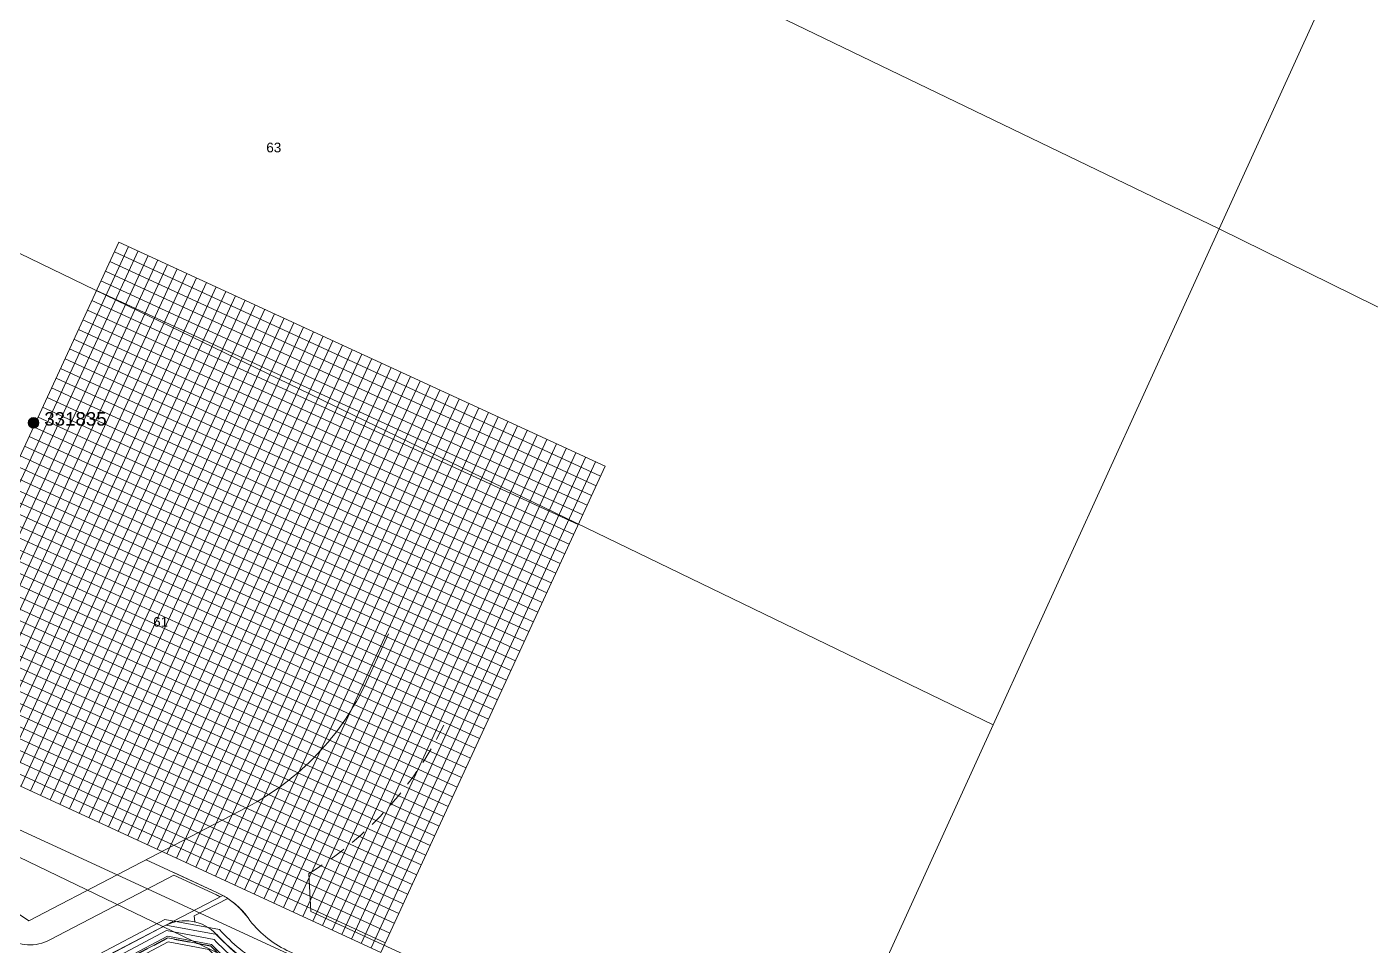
# Model space of a CAD drawing. Header units: metres. Extents: x 0 to 307451, y 0 to 6277344.
# Drawn here: x 305553.9 to 305805, y 6275236.4 to 6275408.1 of the extents above; entities that cross this region are included whole.
import ezdxf
from ezdxf.enums import TextEntityAlignment as Align

# ---------------------------------------------------------------- set-up
doc = ezdxf.new("R2010")
doc.units = ezdxf.units.M
doc.linetypes.add('Dash', pattern=[5, 3, -2])
doc.linetypes.add('IE Trench LV', pattern=[6, 4, -2])
doc.layers.get('0').update_dxf_attribs({"color": 6})
for name, color, linetype, lineweight in [('_User Miscellaneous1', 30, 'Continuous', 13), ('Cadastre Developer_SP_NEW', 92, 'Continuous', 15), ('Cadastre Land Parcels_SP_EXT', 118, 'Continuous', 15), ('Cadastre Roads_SP_NEW', 214, 'Continuous', 15)]:
    doc.layers.add(name, color=color, linetype=linetype, lineweight=lineweight)
doc.layers.add('_User Miscellaneous10', color=252, linetype='Continuous', lineweight=13, plot=False, transparency=0.75)
doc.layers.add('_User Miscellaneous12', color=252, linetype='Continuous', lineweight=13, plot=False, transparency=0.5)
doc.layers.add('Trench_SP_NEW', color=2, linetype='Continuous')
doc.styles.add('POLE_LABEL', font='arial.ttf', dxfattribs={"height": 2})
doc.styles.get("Standard").update_dxf_attribs({"font": 'arial.ttf'})
doc.linetypes.add('Cable New UG', pattern='A,5.5,-0.01,["X",Standard,S=1.8,R=0,X=0,Y=-0.94],-1.7', length=7.21)

# ---------------------------------------------------------------- blocks, each defined once
blk = doc.blocks.new('POLE_EXT')
blk.add_hatch(color=256).paths.add_polyline_path([(-1, 0, 1), (1, 0, 1)])
blk.add_lwpolyline([(-1, 0, 1), (1, 0, 1)], format="xyb", close=True)
at = {"flags": 8}
blk.add_attdef('pNumber', text='', height=2, dxfattribs=at).set_placement((2.5, 2.5), align=Align.MIDDLE_CENTER)
at = {"style": 'POLE_LABEL', "flags": 9}
for tag, p in [('STRUCTURE_PLANT_NUMBER', (1.35, 0.03)), ('STREET_CODE', (1.35, -0.2))]:
    blk.add_attdef(tag, text='', height=0.2, dxfattribs=at).set_placement(p, align=Align.MIDDLE_LEFT)
at = {"flags": 9}
for tag, p in [('OWNED_BY', (1.35, -0.4)), ('SPECIAL_USE', (1.35, -0.8)), ('STATE', (1.35, -1)), ('cLV', (1.35, -1.4)), ('hDepth', (1.35, -1.6)), ('hDia', (1.35, -1.8)), ('cHV', (1.35, -2)), ('PARENT', (1.35, -0.6)), ('USAGE', (1.35, -1.2)), ('LBRACKET', (1.35, -2.2)), ('LExisting', (1.35, -2.4)), ('LANTNUMBER', (1.35, -2.6)), ('cLinedev', (1.35, -3.4)), ('pExisting', (1.35, -3.8)), ('pFooting', (1.35, -4.4)), ('pNew', (1.35, -4.6)), ('pRelocate', (1.35, -5)), ('LOther', (1.35, -2.8)), ('LRemove', (1.35, -3)), ('LEGEND', (1.35, -3.2)), ('LOCATION', (1.35, -3.6)), ('PFNUMBER', (1.35, -4)), ('NEWPFNUMBER', (1.35, -4.2)), ('pRemove', (1.35, -5.2)), ('pReplace', (1.35, -5.4)), ('pStay', (1.35, -5.6)), ('pType', (1.35, -5.8)), ('cspan', (1.35, -6)), ('STREETNAME', (1.35, -6.2)), ('SUBURB', (1.35, -6.4)), ('OPERATED_BY', (1.36, -7.01)), ('NOTES', (1.35, -6.6)), ('MAINTAINED_BY', (1.36, -6.81))]:
    blk.add_attdef(tag, text='', height=0.2, dxfattribs=at).set_placement(p, align=Align.MIDDLE_LEFT)
at = {"flags": 1}
blk.add_attdef('Z', (1.35, -7.33), '', height=0.2, dxfattribs=at)
blk = doc.blocks.new('*U283')
at = {"transparency": 33554559}
for p, q in [((-50, 50), (50, 50)), ((-50, 50), (-50, -50)), ((-50, 48), (50, 48)), ((-48, 50), (-48, -50)), ((-46, 50), (-46, -50)), ((-44, 50), (-44, -50)), ((-42, 50), (-42, -50)), ((-40, 50), (-40, -50)), ((-38, 50), (-38, -50)), ((-36, 50), (-36, -50)), ((-34, 50), (-34, -50)), ((-32, 50), (-32, -50)), ((-30, 50), (-30, -50)), ((-28, 50), (-28, -50)), ((-26, 50), (-26, -50)), ((-24, 50), (-24, -50)), ((-22, 50), (-22, -50)), ((-20, 50), (-20, -50)), ((-18, 50), (-18, -50)), ((-16, 50), (-16, -50)), ((-14, 50), (-14, -50)), ((-12, 50), (-12, -50)), ((-10, 50), (-10, -50)), ((-8, 50), (-8, -50)), ((-6, 50), (-6, -50)), ((-4, 50), (-4, -50)), ((-2, 50), (-2, -50)), ((0, 50), (0, -50)), ((2, 50), (2, -50)), ((4, 50), (4, -50)), ((6, 50), (6, -50)), ((8, 50), (8, -50)), ((10, 50), (10, -50)), ((12, 50), (12, -50)), ((14, 50), (14, -50)), ((16, 50), (16, -50)), ((18, 50), (18, -50)), ((20, 50), (20, -50)), ((22, 50), (22, -50)), ((24, 50), (24, -50)), ((26, 50), (26, -50)), ((28, 50), (28, -50)), ((30, 50), (30, -50)), ((32, 50), (32, -50)), ((34, 50), (34, -50)), ((36, 50), (36, -50)), ((38, 50), (38, -50)), ((40, 50), (40, -50)), ((42, 50), (42, -50)), ((44, 50), (44, -50)), ((46, 50), (46, -50)), ((48, 50), (48, -50)), ((50, 50), (50, -50)), ((-50, 46), (50, 46)), ((-50, 44), (50, 44)), ((-50, 42), (50, 42)), ((-50, 40), (50, 40)), ((-50, 38), (50, 38)), ((-50, 36), (50, 36)), ((-50, 34), (50, 34)), ((-50, 32), (50, 32)), ((-50, 30), (50, 30)), ((-50, 28), (50, 28)), ((-50, 26), (50, 26)), ((-50, 24), (50, 24)), ((-50, 22), (50, 22)), ((-50, 20), (50, 20)), ((-50, 18), (50, 18)), ((-50, 16), (50, 16)), ((-50, 14), (50, 14)), ((-50, 12), (50, 12)), ((-50, 10), (50, 10)), ((-50, 8), (50, 8)), ((-50, 6), (50, 6)), ((-50, 4), (50, 4)), ((-50, 2), (50, 2)), ((-50, 0), (50, 0)), ((-50, -2), (50, -2)), ((-50, -4), (50, -4)), ((-50, -6), (50, -6)), ((-50, -8), (50, -8)), ((-50, -10), (50, -10)), ((-50, -12), (50, -12)), ((-50, -14), (50, -14)), ((-50, -16), (50, -16)), ((-50, -18), (50, -18)), ((-50, -20), (50, -20)), ((-50, -22), (50, -22)), ((-50, -24), (50, -24)), ((-50, -26), (50, -26)), ((-50, -28), (50, -28)), ((-50, -30), (50, -30)), ((-50, -32), (50, -32)), ((-50, -34), (50, -34)), ((-50, -36), (50, -36)), ((-50, -38), (50, -38)), ((-50, -40), (50, -40)), ((-50, -42), (50, -42)), ((-50, -44), (50, -44)), ((-50, -46), (50, -46)), ((-50, -48), (50, -48)), ((-50, -50), (50, -50))]:
    blk.add_line(p, q, dxfattribs=at)

msp = doc.modelspace()

# ---------------------------------------------------------------- linework, layer by layer
at = {"layer": '_User Miscellaneous10', "color": 4, "linetype": 'Cable New UG', "ltscale": 0.7, "flags": 128}
msp.add_lwpolyline([(305477.8675, 6275244.5463), (305475.1403, 6275245.8045), (305484.4672, 6275266.0212, -0.14566613), (305496.9735, 6275278.6193), (305505.4975, 6275275.8576, 0.13759782), (305524.4492, 6275247.6099), (305543.3888, 6275234.6042), (305546.0235, 6275225.1942), (305546.0235, 6275225.1942), (305556.0942, 6275220.3251, -0.12050471), (305566.7939, 6275231.1502), (305580.1902, 6275238.2336), (305588.3999, 6275236.7019, 0.08217431), (305597.6051, 6275229.7098)], format="xyb", dxfattribs=at)
at = {"layer": '_User Miscellaneous10', "flags": 128}
for points in [[(305524.8118, 6275160.1152), (305552.5308, 6275220.1, -0.13629963), (305565.337, 6275233.7734), (305579.7124, 6275241.3746), (305589.9255, 6275239.469, 0.07723904), (305598.0227, 6275232.8754), (305599.4903, 6275232.0666), (305601.1139, 6275231.2734), (305624.382, 6275220.5371), (305627.7709, 6275211.3428), (305590.2154, 6275129.9328)], [(305525.7196, 6275159.6957), (305553.4282, 6275219.6582, -0.13589182), (305565.8316, 6275232.9037), (305579.8717, 6275240.3276), (305589.4119, 6275238.5476, 0.07488267), (305597.5289, 6275232.0057), (305599.0292, 6275231.179), (305600.6848, 6275230.37), (305623.5869, 6275219.8027), (305626.6893, 6275211.3856), (305589.3074, 6275130.3517)], [(305526.6274, 6275159.2762), (305554.3255, 6275219.2161, -0.13546565), (305566.3265, 6275232.0342), (305580.031, 6275239.2806), (305588.9034, 6275237.6252, 0.07262968), (305597.0353, 6275231.136), (305598.5681, 6275230.2913), (305600.2558, 6275229.4667), (305622.7919, 6275219.0682), (305625.6078, 6275211.4284), (305588.3994, 6275130.7705)], [(305527.5351, 6275158.8568), (305555.2227, 6275218.7736, -0.1350197), (305566.8218, 6275231.1649), (305580.1902, 6275238.2336), (305588.3999, 6275236.7019, 0.0704727), (305596.5419, 6275230.2661), (305598.107, 6275229.4036), (305599.8268, 6275228.5633), (305621.9968, 6275218.3337), (305624.5263, 6275211.4712), (305587.4913, 6275131.1894)], [(305528.4429, 6275158.4373), (305556.1196, 6275218.3307, -0.1345524), (305567.3176, 6275230.2959), (305580.3495, 6275237.1867), (305587.9011, 6275235.7777, 0.06840509), (305596.0486, 6275229.3962), (305597.6459, 6275228.5159), (305599.3977, 6275227.66), (305621.2018, 6275217.5993), (305623.4447, 6275211.514), (305586.5833, 6275131.6083)]]:
    msp.add_lwpolyline(points, format="xyb", dxfattribs=at)
at = {"layer": '_User Miscellaneous10', "color": 4, "flags": 128}
msp.add_lwpolyline([(305527.8075, 6275158.7309), (305555.4918, 6275218.6408, -0.13488183), (305566.9705, 6275230.9042), (305580.238, 6275237.9196), (305588.2498, 6275236.4247, 0.06984332), (305596.3939, 6275230.0051), (305597.9687, 6275229.1373), (305599.698, 6275228.2923), (305621.7583, 6275218.1134), (305624.2018, 6275211.484), (305587.2189, 6275131.3151)], format="xyb", dxfattribs=at)
at = {"layer": 'Cadastre Developer_SP_NEW', "linetype": 'Continuous'}
for points in [[(305776.586, 6275370.375), (305819.341, 6275464.36), (305764.458, 6275488.762), (305692.194, 6275520.917), (305548.535, 6275592.755), (305506.138, 6275500.84), (305776.586, 6275370.375)], [(305776.586, 6275370.375), (305506.138, 6275500.84), (305471.79, 6275426.372), (305471.922, 6275404.855), (305631.132, 6275327.712), (305734.372, 6275277.69), (305776.586, 6275370.375)], [(306001.944, 6275383.1), (305837.145, 6275456.426), (305819.341, 6275464.36), (305776.586, 6275370.375), (305889.164, 6275314.906), (305978.538, 6275273.28), (305980.359, 6275341.965), (306001.944, 6275383.1)], [(305889.164, 6275314.906), (305776.586, 6275370.375), (305734.372, 6275277.69), (305709.618, 6275223.311), (305833.638, 6275223.454), (306017.018, 6275223.994), (306010.38, 6275232.441), (305910.024, 6275231.632), (305889.164, 6275314.906)]]:
    msp.add_lwpolyline(points, close=True, dxfattribs=at)
at = {"layer": 'Cadastre Developer_SP_NEW', "ltscale": 0.5, "transparency": 33554687, "flags": 128}
msp.add_lwpolyline([(305696.6907, 6275191.5782), (305570.7812, 6275249.6745), (305519.429, 6275273.3691), (305486.6835, 6275288.4784), (305451.6349, 6275304.6503), (305422.5706, 6275318.061)], dxfattribs=at)
at = {"layer": 'Cadastre Developer_SP_NEW', "transparency": 33554687}
msp.add_lwpolyline([(305595.0947, 6275262.3676, 0.16585679), (305617.3572, 6275285.7468), (305621.4956, 6275294.718)], format="xyb", dxfattribs=at)
at = {"layer": 'Cadastre Developer_SP_NEW', "ltscale": 0.5, "transparency": 33554687, "flags": 128}
msp.add_lwpolyline([(305519.429, 6275273.3691, 0.15335851), (305534.5758, 6275254.4017), (305554.3427, 6275241.0927), (305570.7812, 6275249.6745)], format="xyb", dxfattribs=at)
at = {"layer": 'Cadastre Developer_SP_NEW', "transparency": 33554687}
for points in [[(305570.7812, 6275249.6745), (305595.0947, 6275262.3676)], [(305606.9948, 6275242.8788), (305606.5881, 6275249.9263)], [(305700.4607, 6275199.7505), (305606.9949, 6275242.8769)]]:
    msp.add_lwpolyline(points, dxfattribs=at)
at = {"layer": 'Cadastre Developer_SP_NEW', "linetype": 'Dash', "transparency": 33554534}
msp.add_arc((305571.9552, 6275306.691), 66.5, 301.385965, 335.235908, dxfattribs=at)
at = {"layer": 'Cadastre Land Parcels_SP_EXT', "linetype": 'Continuous'}
for points in [[(305776.586, 6275370.375), (305819.341, 6275464.36), (305764.458, 6275488.762), (305692.194, 6275520.917), (305548.535, 6275592.755), (305506.138, 6275500.84), (305776.586, 6275370.375)], [(305776.586, 6275370.375), (305506.138, 6275500.84), (305471.79, 6275426.372), (305471.922, 6275404.855), (305631.132, 6275327.712), (305734.372, 6275277.69), (305776.586, 6275370.375)], [(306001.944, 6275383.1), (305837.145, 6275456.426), (305819.341, 6275464.36), (305776.586, 6275370.375), (305889.164, 6275314.906), (305978.538, 6275273.28), (305980.359, 6275341.965), (306001.944, 6275383.1)], [(305734.372, 6275277.69), (305631.132, 6275327.712), (305471.922, 6275404.855), (305472.105, 6275375.209), (305431.837, 6275339.755), (305421.066, 6275316.415), (305633.333, 6275213.957), (305692.359, 6275185.466), (305709.618, 6275223.311), (305734.372, 6275277.69)], [(305889.164, 6275314.906), (305776.586, 6275370.375), (305734.372, 6275277.69), (305709.618, 6275223.311), (305833.638, 6275223.454), (306017.018, 6275223.994), (306010.38, 6275232.441), (305910.024, 6275231.632), (305889.164, 6275314.906)], [(305650.7, 6275093.908), (305692.359, 6275185.466), (305633.333, 6275213.957), (305421.066, 6275316.415), (305379.528, 6275226.405), (305635.511, 6275101.328), (305650.7, 6275093.908)]]:
    msp.add_lwpolyline(points, close=True, dxfattribs=at)
at = {"layer": 'Cadastre Roads_SP_NEW'}
for points in [[(305511.4696, 6275282.1629), (305511.0127, 6275281.7129, -0.02257196), (305513.5692, 6275275.1305), (305514.129, 6275273.4706, 0.16469119), (305531.8112, 6275250.2957), (305550.097, 6275237.9838, 0.27506888), (305558.2163, 6275237.5309), (305576.1511, 6275246.894), (305581.3778, 6275249.6226)], [(305576.204, 6275252.5055), (305589.5555, 6275246.3449, -0.12941354), (305595.2505, 6275241.6475, 0.12631322), (305602.5031, 6275235.5907, 0.00304926), (305602.8289, 6275235.438), (305667.9609, 6275205.3852, 0.23200825), (305681.1666, 6275205.6975, -2.22641852), (305677.6955, 6275191.9256, 0.13610611), (305671.5778, 6275197.1084, 0.13610611)], [(305591.4501, 6275245.2924, 0.03742082), (305589.5555, 6275246.3449), (305581.3656, 6275250.1239)], [(305590.0707, 6275245.5875, 0.01397842), (305589.367, 6275245.9363), (305581.3778, 6275249.6226)], [(305696.9006, 6275192.032), (305602.8289, 6275235.438, -0.00304925), (305602.5031, 6275235.5907, -0.12631322), (305595.2505, 6275241.6475, 0.09154937), (305591.4501, 6275245.2924, 0.09154937)], [(305579.8015, 6275240.2263, 0.00000161), (305579.8014, 6275240.2263), (305567.8359, 6275233.9796, 0.16585521), (305552.7197, 6275218.1052), (305525.7633, 6275159.671)], [(305589.2619, 6275130.3723), (305625.9501, 6275209.9025, 0.41418902), (305622.0619, 6275220.4513), (305600.5036, 6275230.3986, -0.09921186), (305589.3746, 6275238.5143), (305589.3356, 6275238.5567, 0.33945426), (305579.8014, 6275240.2263, 0.33945426)]]:
    msp.add_lwpolyline(points, format="xyb", dxfattribs=at)
for points in [[(305579.8014, 6275240.2263), (305590.551, 6275245.8382)], [(305585.1932, 6275242.0259), (305591.4501, 6275245.2924)], [(305585.3312, 6275240.9105), (305585.1932, 6275242.0259)]]:
    msp.add_lwpolyline(points, dxfattribs=at)
at = {"layer": 'Trench_SP_NEW', "linetype": 'IE Trench LV', "ltscale": 0.7, "flags": 128}
msp.add_lwpolyline([(305555.3588, 6275218.4111, -0.13625614), (305566.9705, 6275230.9042), (305580.238, 6275237.9196), (305588.2498, 6275236.4247, 0.06984332), (305596.3939, 6275230.0051), (305597.4556, 6275229.42)], format="xyb", dxfattribs=at)

# ---------------------------------------------------------------- block references
at = {"layer": '_User Miscellaneous1'}
ref = msp.add_blockref('POLE_EXT', (305555.1951, 6275334.1128), dxfattribs=at)
ref.add_attrib('ASSET_NUM', '331835', dxfattribs={"layer": '0', "height": 2.5, "style": 'POLE_LABEL'}).set_placement((305557.1951, 6275334.8628), align=Align.MIDDLE_LEFT)
at = {"layer": '_User Miscellaneous12', "linetype": 'IE Trench LV', "rotation": 335.2307551801796}
msp.add_blockref('*U283', (305595.5747, 6275301.545), dxfattribs=at)

# ---------------------------------------------------------------- texts
at = {"layer": 'Cadastre Land Parcels_SP_EXT'}
for s, p in [('63', (305598.6566, 6275384.6407)), ('61', (305577.5271, 6275296.0411))]:
    msp.add_text(s, height=1.8, dxfattribs=at).set_placement(p)

doc.saveas('drawing.dxf')
